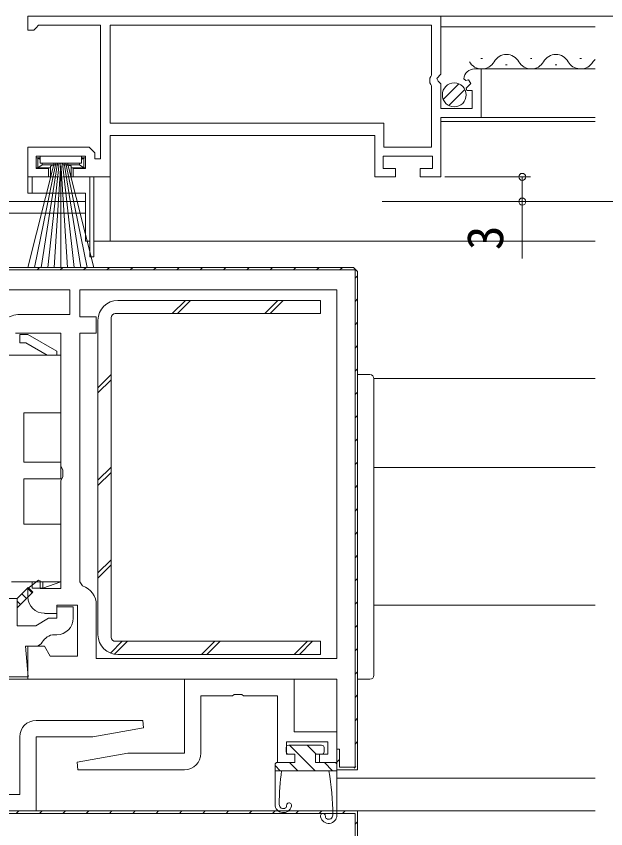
# Model space of a CAD drawing. Units: millimetres, scale not verified. Extents: x -841 to 746, y -594 to 534.
# Drawn here: x 138 to 209.5, y -113.7 to -15.1 of the extents above; entities that cross this region are included whole.
import ezdxf
from ezdxf.enums import TextEntityAlignment as Align

# ---------------------------------------------------------------- set-up
doc = ezdxf.new("R2010")
doc.units = ezdxf.units.MM
doc.header["$LTSCALE"] = 2
doc.linetypes.add('DASHED3', pattern=[4, 3, -1])
for name, color, linetype, lineweight in [('0-3_YKK_11', 7, 'Continuous', 9), ('0-5_YKK_12', 2, 'Continuous', 9), ('0-6_YKK_13', 4, 'Continuous', 9), ('0-7_YKK_D', 6, 'Continuous', 9)]:
    doc.layers.add(name, color=color, linetype=linetype, lineweight=lineweight)
doc.styles.add('ＭＳ ゴシック', font='')
doc.styles.get('ＭＳ ゴシック').set_extended_font_data('MS Gothic')

msp = doc.modelspace()

# ---------------------------------------------------------------- linework, layer by layer
at = {"layer": '0-3_YKK_11'}
for p, q in [((139.382, -15.075), (139.382, -16.775)), ((189.482, -15.075), (139.382, -15.075)), ((189.482, -22.107), (189.482, -15.075)), ((140.082, -16.775), (140.382, -16.475)), ((140.382, -16.475), (140.682, -16.175)), ((140.682, -16.175), (148.182, -16.175)), ((148.182, -16.175), (148.182, -32.375)), ((149.382, -16.175), (149.382, -28.076)), ((188.382, -16.175), (149.382, -16.175)), ((188.382, -16.175), (149.382, -16.175)), ((188.382, -22.229), (188.382, -16.175)), ((139.382, -16.775), (140.082, -16.775)), ((194.382, -21.475), (193.582, -21.475)), ((194.382, -27.375), (194.382, -21.475)), ((188.182, -22.576), (188.282, -22.402)), ((188.182, -23.176), (188.182, -22.576)), ((188.282, -22.402), (188.382, -22.229)), ((189.029, -22.647), (189.482, -22.107)), ((189.182, -22.976), (189.029, -22.647)), ((192.288, -22.657), (192.539, -22.869)), ((188.282, -23.349), (188.182, -23.176)), ((188.382, -23.522), (188.282, -23.349)), ((188.382, -30.976), (188.382, -23.522)), ((189.482, -23.275), (189.182, -22.976)), ((189.482, -26.276), (189.482, -23.275)), ((192.539, -22.869), (192.851, -22.785)), ((193.122, -23.253), (192.558, -23.817)), ((192.851, -22.785), (193.122, -23.253)), ((192.558, -23.817), (192.665, -24.075)), ((192.665, -24.075), (193.282, -24.075)), ((193.282, -24.075), (193.282, -26.276)), ((193.282, -26.276), (189.482, -26.276)), ((189.482, -27.375), (194.382, -27.375)), ((189.482, -34.576), (189.482, -27.375)), ((149.382, -28.076), (182.582, -28.076)), ((182.582, -28.076), (182.582, -30.976)), ((149.382, -29.575), (181.482, -29.575)), ((149.382, -34.576), (149.382, -29.575)), ((181.482, -29.575), (181.482, -34.576)), ((139.382, -30.976), (139.382, -34.576)), ((146.804, -30.976), (139.382, -30.976)), ((147.482, -31.654), (146.804, -30.976)), ((182.582, -30.976), (188.382, -30.976)), ((140.382, -32.075), (146.382, -32.075)), ((140.382, -33.576), (140.382, -32.075)), ((146.382, -32.075), (146.382, -33.576)), ((147.482, -32.375), (147.482, -31.654)), ((148.182, -32.375), (147.482, -32.375)), ((182.482, -32.075), (188.482, -32.075)), ((182.482, -33.576), (182.482, -32.075)), ((188.482, -32.075), (188.482, -33.576)), ((141.882, -33.576), (140.382, -33.576)), ((141.882, -34.576), (141.882, -33.576)), ((144.882, -33.576), (144.882, -34.576)), ((146.382, -33.576), (144.882, -33.576)), ((183.982, -33.576), (182.482, -33.576)), ((183.982, -34.576), (183.982, -33.576)), ((186.982, -33.576), (186.982, -34.576)), ((188.482, -33.576), (186.982, -33.576)), ((139.382, -34.576), (141.882, -34.576)), ((144.882, -34.576), (149.382, -34.576)), ((181.482, -34.576), (183.982, -34.576)), ((186.982, -34.576), (189.482, -34.576)), ((119.682, -45.875), (179.082, -45.875)), ((119.882, -45.576), (178.882, -45.576)), ((140.484, -45.875), (140.784, -45.576)), ((143.313, -45.875), (143.613, -45.576)), ((146.141, -45.875), (146.441, -45.576)), ((148.97, -45.875), (149.27, -45.576)), ((151.798, -45.875), (152.098, -45.576)), ((154.626, -45.875), (154.926, -45.576)), ((157.455, -45.875), (157.755, -45.576)), ((160.283, -45.875), (160.583, -45.576)), ((163.112, -45.875), (163.412, -45.576)), ((165.94, -45.875), (166.24, -45.576)), ((168.769, -45.875), (169.069, -45.576)), ((171.597, -45.875), (171.897, -45.576)), ((174.425, -45.875), (174.725, -45.576)), ((177.254, -45.875), (177.554, -45.576)), ((178.882, -45.576), (179.382, -46.075)), ((179.082, -45.875), (179.082, -106.275)), ((179.382, -46.075), (179.382, -106.575)), ((179.082, -46.875), (179.382, -46.576)), ((144.482, -48.276), (131.982, -48.276)), ((144.482, -48.276), (131.982, -48.276)), ((144.482, -51.276), (144.482, -48.276)), ((145.682, -48.276), (176.882, -48.276)), ((145.682, -51.575), (145.682, -48.276)), ((176.882, -48.276), (176.882, -93.076)), ((176.882, -48.276), (176.882, -93.076)), ((179.082, -49.704), (179.382, -49.404)), ((138.382, -51.276), (144.482, -51.276)), ((147.682, -51.575), (145.682, -51.575)), ((147.682, -53.575), (147.682, -51.575)), ((179.082, -52.532), (179.382, -52.232)), ((143.382, -53.575), (137.882, -53.575)), ((143.382, -69.709), (143.382, -53.575)), ((145.682, -53.575), (147.682, -53.575)), ((145.682, -83.747), (145.682, -53.575)), ((179.082, -55.361), (179.382, -55.061)), ((179.082, -58.189), (179.382, -57.889)), ((179.082, -61.018), (179.382, -60.718)), ((179.082, -63.846), (179.382, -63.546)), ((179.082, -66.674), (179.382, -66.374)), ((143.632, -70.143), (143.382, -69.709)), ((179.082, -69.503), (179.382, -69.203)), ((143.382, -71.442), (143.632, -71.009)), ((143.632, -71.009), (143.632, -70.143)), ((143.382, -84.575), (143.382, -71.442)), ((179.082, -72.331), (179.382, -72.031)), ((179.082, -75.16), (179.382, -74.86)), ((179.082, -77.988), (179.382, -77.688)), ((179.082, -80.817), (179.382, -80.517)), ((139.382, -84.575), (140.654, -83.541)), ((140.654, -83.541), (140.882, -83.649)), ((140.882, -83.649), (140.882, -84.575)), ((146.016, -84.218), (145.682, -83.747)), ((179.082, -83.645), (179.382, -83.345)), ((138.082, -85.776), (139.399, -84.458)), ((139.909, -85.08), (139.344, -84.514)), ((139.382, -85.575), (139.382, -84.575)), ((139.399, -84.458), (139.965, -85.024)), ((140.882, -84.575), (143.382, -84.575)), ((138.082, -85.776), (136.582, -85.776)), ((139.965, -85.024), (138.082, -86.907)), ((138.082, -89.075), (138.082, -85.776)), ((139.202, -85.787), (138.637, -85.221)), ((138.495, -86.494), (138.082, -86.081)), ((142.882, -86.576), (142.882, -87.576)), ((145.382, -86.576), (142.882, -86.576)), ((142.882, -86.776), (142.882, -88.176)), ((144.882, -86.776), (142.882, -86.776)), ((144.882, -88.176), (144.882, -86.776)), ((145.382, -92.776), (145.382, -86.576)), ((147.682, -93.076), (147.682, -86.576)), ((179.082, -86.473), (179.382, -86.173)), ((142.882, -87.576), (141.382, -87.576)), ((141.882, -88.176), (140.323, -89.075)), ((142.882, -88.176), (141.882, -88.176)), ((140.323, -89.075), (138.082, -89.075)), ((179.082, -89.302), (179.382, -89.002)), ((142.36, -90.18), (142.404, -90.175)), ((142.404, -90.175), (142.882, -90.175)), ((139.104, -91.575), (140.537, -91.575)), ((139.428, -95.275), (139.104, -91.575)), ((139.382, -91.575), (141.382, -91.575)), ((139.382, -95.575), (139.382, -91.575)), ((140.537, -91.575), (140.99, -91.287)), ((141.382, -91.575), (142.075, -92.776)), ((179.082, -92.13), (179.382, -91.83)), ((142.075, -92.776), (145.382, -92.776)), ((176.882, -93.076), (147.682, -93.076)), ((179.082, -94.959), (179.382, -94.659)), ((119.382, -95.275), (139.428, -95.275)), ((176.882, -95.575), (139.382, -95.575)), ((158.382, -95.575), (158.382, -104.575)), ((171.682, -95.575), (158.382, -95.575)), ((171.682, -101.975), (171.682, -95.575)), ((176.882, -106.575), (176.882, -95.575)), ((160.382, -97.576), (164.212, -97.576)), ((160.382, -104.575), (160.382, -97.576)), ((164.212, -97.576), (164.403, -97.433)), ((164.403, -97.433), (165.361, -97.433)), ((165.361, -97.433), (165.553, -97.576)), ((165.553, -97.576), (169.682, -97.576)), ((169.682, -97.576), (169.682, -105.676)), ((179.082, -97.787), (179.382, -97.487)), ((153.339, -100.576), (140.382, -100.576)), ((153.418, -101.489), (153.339, -100.576)), ((179.082, -100.616), (179.382, -100.316)), ((147.255, -102.575), (153.418, -101.489)), ((138.382, -102.575), (138.382, -109.576)), ((140.382, -102.575), (147.255, -102.575)), ((140.382, -111.575), (140.382, -102.575)), ((176.882, -101.975), (171.682, -101.975)), ((176.882, -105.676), (176.882, -101.975)), ((170.782, -103.175), (175.782, -103.175)), ((170.782, -104.676), (170.782, -103.175)), ((175.782, -103.175), (175.782, -104.676)), ((179.082, -103.444), (179.382, -103.144)), ((151.51, -104.575), (145.346, -105.662)), ((158.382, -104.575), (151.51, -104.575)), ((176.882, -104.076), (176.882, -106.575)), ((177.182, -104.076), (176.882, -104.076)), ((177.182, -106.275), (177.182, -104.076)), ((171.782, -104.676), (170.782, -104.676)), ((171.782, -105.676), (171.782, -104.676)), ((174.782, -104.676), (174.782, -105.676)), ((175.782, -104.676), (174.782, -104.676)), ((176.882, -105.644), (177.182, -105.344)), ((145.346, -105.662), (145.426, -106.575)), ((169.682, -105.676), (171.782, -105.676)), ((174.782, -105.676), (176.882, -105.676)), ((179.082, -106.275), (177.182, -106.275)), ((178.971, -106.384), (179.191, -106.164)), ((145.426, -106.575), (158.382, -106.575)), ((176.882, -106.575), (179.382, -106.575)), ((179.382, -106.575), (176.882, -106.575)), ((138.382, -109.576), (134.553, -109.576)), ((121.582, -111.876), (179.082, -111.876)), ((179.382, -111.575), (121.882, -111.575)), ((179.382, -111.575), (121.882, -111.575)), ((179.382, -111.575), (121.882, -111.575)), ((179.382, -111.575), (121.882, -111.575)), ((127.082, -111.575), (140.382, -111.575)), ((137.97, -111.876), (138.27, -111.575)), ((140.798, -111.876), (141.098, -111.575)), ((143.626, -111.876), (143.926, -111.575)), ((146.455, -111.876), (146.755, -111.575)), ((149.283, -111.876), (149.583, -111.575)), ((152.112, -111.876), (152.412, -111.575)), ((154.94, -111.876), (155.24, -111.575)), ((157.769, -111.876), (158.069, -111.575)), ((160.597, -111.876), (160.897, -111.575)), ((163.425, -111.876), (163.725, -111.575)), ((166.254, -111.876), (166.554, -111.575)), ((169.082, -111.876), (169.382, -111.575)), ((171.911, -111.876), (172.211, -111.575)), ((174.739, -111.876), (175.039, -111.575)), ((177.568, -111.876), (177.868, -111.575)), ((179.082, -111.876), (179.082, -119.275)), ((179.382, -119.576), (179.382, -111.575)), ((179.382, -119.576), (179.382, -111.575)), ((179.082, -113.189), (179.382, -112.889))]:
    msp.add_line(p, q, dxfattribs=at)
for points in [[(119.882, -45.576), (178.882, -45.576), (119.882, -45.576)], [(179.382, -46.075), (178.882, -45.576), (179.382, -46.075)], [(179.382, -46.075), (179.382, -106.575), (179.382, -46.075)]]:
    msp.add_lwpolyline(points, dxfattribs=at)
for centre, radius, start, end in [((193.582, -22.776), 1.3, 89.99997, 174.78409), ((138.382, -54.075), 2.8, 90, 128.78209), ((145.182, -86.576), 2.5, 0, 70.52876), ((141.382, -85.575), 2, 180, 269.99998), ((142.882, -88.176), 2, 270, 359.99998), ((142.804, -92.131), 2, 102.82472, 155.03664), ((140.382, -102.575), 2, 90, 179.99998), ((158.382, -104.575), 2, 270, 359.99998)]:
    msp.add_arc(centre, radius, start, end, dxfattribs=at)
at = {"layer": '0-5_YKK_12'}
for p, q in [((208.223, -16.375), (189.482, -16.375)), ((194.365, -20.216), (194.564, -20.216)), ((200.365, -20.216), (200.564, -20.216)), ((206.365, -20.216), (206.565, -20.216)), ((193.882, -21.475), (208.223, -21.475)), ((197.365, -20.976), (197.565, -20.976)), ((203.365, -20.976), (203.564, -20.976)), ((189.782, -27.375), (208.223, -27.375)), ((189.482, -27.875), (208.223, -27.875)), ((146.382, -37.575), (74.708, -37.575)), ((146.382, -38.976), (74.708, -38.976)), ((208.223, -42.375), (149.382, -42.375)), ((181.382, -59.075), (208.223, -59.075)), ((181.382, -69.875), (208.223, -69.875)), ((181.382, -86.576), (208.223, -86.576)), ((128.982, -95.575), (139.882, -95.575)), ((176.882, -107.575), (208.223, -107.575)), ((178.898, -111.575), (208.223, -111.575))]:
    msp.add_line(p, q, dxfattribs=at)
for centre, start, end in [((197.465, -21.434), 29.19936, 150.80063), ((203.465, -21.434), 29.19936, 150.80063), ((194.464, -19.758), 209.19063, 330.80936), ((200.464, -19.758), 209.19063, 330.80936), ((206.465, -19.758), 209.19063, 321.3989), ((209.307, -21.668), 129.11519, 150.80063)]:
    msp.add_arc(centre, 1.718, start, end, dxfattribs=at)
at = {"layer": '0-6_YKK_13'}
for p, q in [((189.795, -25.185), (191.692, -23.288)), ((190.476, -25.918), (192.425, -23.969)), ((140.882, -32.275), (140.4, -32.275)), ((140.582, -32.275), (140.582, -33.476)), ((140.882, -32.473), (140.582, -32.275)), ((140.882, -32.075), (145.882, -32.075)), ((140.882, -32.925), (140.882, -32.075)), ((145.882, -32.075), (145.882, -32.925)), ((146.365, -32.275), (145.882, -32.275)), ((145.882, -32.473), (146.182, -32.275)), ((146.182, -33.476), (146.182, -32.275)), ((142.582, -32.925), (139.382, -45.576)), ((142.782, -32.925), (140.182, -45.576)), ((140.459, -33.476), (142.132, -33.476)), ((141.118, -33.123), (140.582, -33.476)), ((145.882, -32.925), (140.882, -32.925)), ((142.982, -32.925), (140.982, -45.576)), ((141.118, -33.123), (141.118, -32.925)), ((143.132, -33.123), (141.118, -33.123)), ((143.182, -32.925), (141.782, -45.576)), ((142.132, -34.576), (142.132, -33.299)), ((143.382, -32.925), (142.582, -45.576)), ((143.382, -45.576), (143.382, -32.925)), ((143.382, -32.925), (144.182, -45.576)), ((143.582, -32.925), (144.982, -45.576)), ((145.646, -33.123), (143.632, -33.123)), ((143.782, -32.925), (145.782, -45.576)), ((143.982, -32.925), (146.582, -45.576)), ((144.182, -32.925), (147.382, -45.576)), ((144.632, -34.576), (144.632, -33.299)), ((144.632, -33.476), (146.306, -33.476)), ((145.646, -32.925), (145.646, -33.123)), ((145.646, -33.123), (146.182, -33.476)), ((143.132, -34.576), (139.382, -34.576)), ((139.382, -34.576), (139.382, -36.576)), ((139.882, -36.576), (139.882, -34.576)), ((149.382, -34.576), (143.632, -34.576)), ((146.882, -44.275), (146.882, -34.576)), ((147.382, -34.576), (147.382, -44.275)), ((149.382, -42.375), (149.382, -34.576)), ((139.382, -36.576), (146.382, -36.576)), ((146.382, -42.375), (146.382, -36.576)), ((146.445, -42.375), (146.382, -42.375)), ((149.382, -42.375), (147.382, -42.375)), ((147.382, -44.275), (146.882, -44.275)), ((156.888, -51.175), (158.488, -49.575)), ((157.525, -51.175), (159.125, -49.575)), ((168.131, -51.175), (169.731, -49.575)), ((168.768, -51.175), (170.368, -49.575)), ((147.882, -90.175), (147.882, -51.976)), ((149.482, -90.475), (149.482, -51.676)), ((143.382, -56.234), (135.382, -56.234)), ((143.382, -56.234), (143.382, -63.234)), ((147.882, -60.182), (149.482, -58.582)), ((180.882, -58.575), (180.382, -58.575)), ((181.382, -95.076), (181.382, -59.075)), ((147.882, -60.818), (149.482, -59.218)), ((143.382, -63.234), (138.882, -63.234)), ((138.882, -63.234), (138.882, -69.234)), ((143.382, -63.234), (138.882, -63.234)), ((138.882, -69.234), (143.382, -69.234)), ((143.382, -69.234), (143.382, -71.234)), ((147.882, -71.425), (149.482, -69.825)), ((147.882, -72.062), (149.482, -70.461)), ((143.382, -71.234), (138.882, -71.234)), ((138.882, -71.234), (138.882, -76.734)), ((138.882, -71.234), (138.882, -76.734)), ((138.882, -76.734), (143.382, -76.734)), ((138.882, -76.734), (143.382, -76.734)), ((143.382, -76.734), (143.382, -83.734)), ((147.882, -82.668), (149.482, -81.068)), ((147.882, -83.305), (149.482, -81.704)), ((137.382, -83.734), (143.382, -83.734)), ((139.882, -84.534), (139.882, -83.734)), ((143.382, -83.734), (141.182, -84.534)), ((141.182, -83.734), (141.182, -84.534)), ((141.182, -84.534), (139.882, -84.534)), ((149.39, -92.403), (150.817, -90.975)), ((149.887, -92.543), (151.454, -90.975)), ((149.982, -90.975), (174.882, -90.975)), ((160.46, -92.575), (162.06, -90.975)), ((161.097, -92.575), (162.697, -90.975)), ((171.703, -92.575), (173.303, -90.975)), ((172.34, -92.575), (173.94, -90.975)), ((179.382, -95.575), (180.382, -95.575)), ((180.382, -95.575), (180.882, -95.575)), ((171.032, -103.581), (175.032, -103.581)), ((171.147, -103.581), (174.247, -106.681)), ((173.268, -103.581), (174.368, -104.681)), ((170.732, -104.381), (170.732, -103.881)), ((175.332, -103.881), (175.332, -104.381)), ((171.782, -104.681), (171.032, -104.681)), ((171.782, -105.681), (171.782, -104.681)), ((174.282, -104.681), (174.282, -105.681)), ((175.032, -104.681), (174.282, -104.681)), ((169.382, -105.981), (169.382, -110.781)), ((169.382, -106.059), (170.004, -106.681)), ((171.782, -105.681), (169.682, -105.681)), ((171.126, -105.681), (172.125, -106.681)), ((176.582, -105.681), (174.282, -105.681)), ((175.368, -105.681), (176.368, -106.681)), ((176.882, -112.081), (176.882, -105.981)), ((169.382, -106.681), (176.882, -106.681))]:
    msp.add_line(p, q, dxfattribs=at)
at = {"layer": '0-6_YKK_13', "linetype": 'DASHED3'}
msp.add_line((146.882, -42.375), (146.445, -42.375), dxfattribs=at)
at = {"layer": '0-6_YKK_13'}
for points in [[(142.132, -33.299), (142.151, -33.265), (142.208, -33.232), (142.301, -33.201), (142.425, -33.174), (142.577, -33.153), (142.75, -33.136), (142.937, -33.126), (143.132, -33.123)], [(143.632, -33.123), (143.806, -33.126), (143.974, -33.133), (144.132, -33.146), (144.275, -33.164), (144.398, -33.186), (144.498, -33.211), (144.572, -33.239), (144.617, -33.269), (144.632, -33.299)], [(150.282, -49.575), (174.882, -49.575), (174.882, -51.175), (149.982, -51.175)], [(138.382, -53.734), (139.382, -53.734), (142.882, -55.754), (142.882, -56.234)], [(141.712, -56.234), (139.114, -54.734), (138.382, -54.734), (138.382, -53.734)], [(180.382, -58.575), (179.382, -58.575), (179.382, -95.575)], [(174.882, -90.975), (174.882, -92.575), (150.282, -92.575)]]:
    msp.add_lwpolyline(points, dxfattribs=at)
msp.add_circle((191.132, -24.625), 1.45, dxfattribs=at)
for centre, radius, start, end in [((150.282, -51.976), 2.4, 90, 180), ((149.982, -51.676), 0.5, 90, 180), ((180.882, -59.075), 0.5, 0, 90), ((150.282, -90.175), 2.4, 180, 270), ((149.982, -90.475), 0.5, 180, 270), ((180.882, -95.076), 0.5, 270, 0), ((171.032, -103.881), 0.3, 90, 180), ((175.032, -103.881), 0.3, 0, 90), ((171.032, -104.381), 0.3, 180, 270), ((175.032, -104.381), 0.3, 270, 0), ((169.682, -105.981), 0.3, 90, 180), ((176.582, -105.981), 0.3, 0, 90), ((199.882, -110.865), 30, 171.98158, 179.83817), ((146.382, -111.947), 30, 359.75, 10.10971), ((170.382, -110.781), 1, 180, 347.44591), ((170.382, -110.781), 0.5, 180, 301.39349), ((170.486, -110.951), 0.3, 301.39349, 6.76918), ((171.082, -110.881), 0.3, 336.9706, 186.76918), ((175.182, -112.181), 0.3, 353.2308, 203.02939), ((175.882, -112.081), 1, 192.55408, 0), ((175.778, -112.251), 0.3, 173.2308, 238.60649), ((175.882, -112.081), 0.5, 238.60649, 0)]:
    msp.add_arc(centre, radius, start, end, dxfattribs=at)
at = {"layer": '0-7_YKK_D'}
for p, q in [((189.482, -15.075), (220.382, -15.075)), ((189.982, -34.576), (200.382, -34.576)), ((199.382, -34.576), (199.382, -37.575)), ((182.382, -37.575), (220.382, -37.575)), ((182.382, -37.578), (220.382, -37.578)), ((183.382, -37.575), (200.382, -37.575)), ((199.382, -37.575), (199.382, -44.476))]:
    msp.add_line(p, q, dxfattribs=at)
for centre in [(199.382, -34.576), (199.382, -37.575)]:
    msp.add_circle(centre, 0.425, dxfattribs=at)

# ---------------------------------------------------------------- texts
at = {"layer": '0-7_YKK_D', "color": 7, "style": 'ＭＳ ゴシック'}
msp.add_text('3', height=4.399, rotation=90, dxfattribs=at).set_placement((198.382, -43.476), align=Align.BOTTOM_LEFT)

doc.saveas('drawing.dxf')
